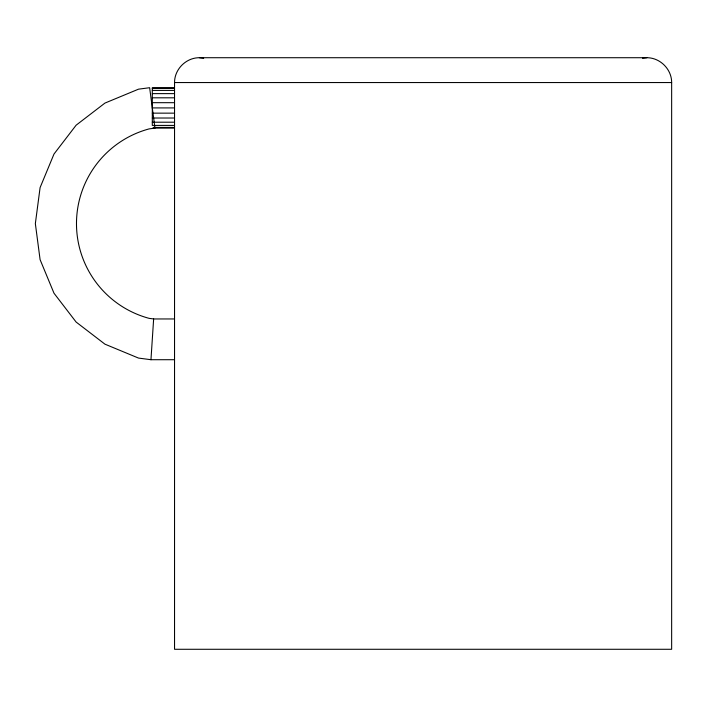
<?xml version="1.0" encoding="UTF-8"?>
<svg xmlns="http://www.w3.org/2000/svg" width="707" height="707" viewBox="0 0 707 707"><rect width="100%" height="100%" fill="white"/><g stroke="black" fill="none" stroke-linecap="round" stroke-linejoin="round"><path stroke-width="1.06" d="M153.64 318.954L149.159 318.362A98.087 98.087 0 0 1 149.159 128.886L154.966 128.117L149.645 87.712L138.519 89.17L104.945 103.081L76.117 125.201L53.997 154.029L40.096 187.594L35.35 223.624L40.096 259.655L53.997 293.219L76.117 322.047L104.945 344.168L138.519 358.078L150.962 359.713L153.64 318.954L174.541 318.954M174.541 82.551C174.461 69.259 186.082 57.638 199.374 57.718L646.817 57.718C660.108 57.638 671.73 69.259 671.65 82.551L671.65 649.282L174.541 649.282L174.541 82.551L671.65 82.551M642.539 58.283L646.817 57.718M174.541 87.712L152.305 87.712L152.305 125.413L174.541 125.413M152.305 88.393L174.541 88.393M152.305 90.416L174.541 90.416M152.305 93.624L174.541 93.624M152.305 97.813L174.541 97.813M152.305 102.683L174.541 102.683M152.305 107.915L174.541 107.915M152.305 113.147L174.541 113.147M152.305 118.016L174.541 118.016M152.305 122.205L174.541 122.205M153.163 127.428L174.541 127.428M153.189 128.117L174.541 128.117M150.962 359.713L174.541 359.713M199.374 57.718L203.66 58.283"/></g></svg>
